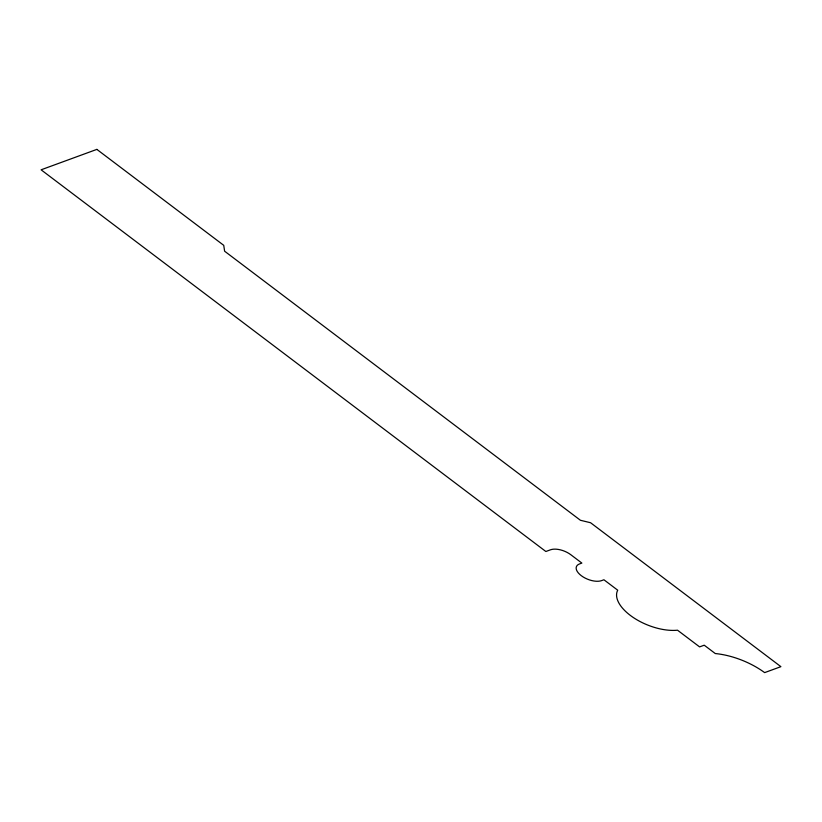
<?xml version="1.0" encoding="UTF-8"?>
<svg xmlns="http://www.w3.org/2000/svg" width="822" height="822" viewBox="0 0 822 822"><rect width="100%" height="100%" fill="white"/><g stroke="black" fill="none" stroke-linecap="round" stroke-linejoin="round"><path stroke-width="1.23" d="M96.862 149.388L41.1 169.805L545.859 551.5L550.504 549.795A15.238 7.552 21.8 0 1 570.828 554.737L581.863 563.08L579.541 563.933A15.238 7.552 21.8 0 0 581.277 575.677A15.238 7.552 21.8 0 0 601.601 580.62L603.923 579.767L617.712 590.196A40.843 20.242 21.8 0 0 633.382 617.569A40.843 20.242 21.8 0 0 677.534 630.207L699.594 646.893L704.238 645.198L715.274 653.541A54.499 27.003 21.8 0 1 764.635 672.612L780.9 666.663L590.586 522.741L580.424 520.275L224.612 251.203L223.738 245.336L96.862 149.388"/></g></svg>
